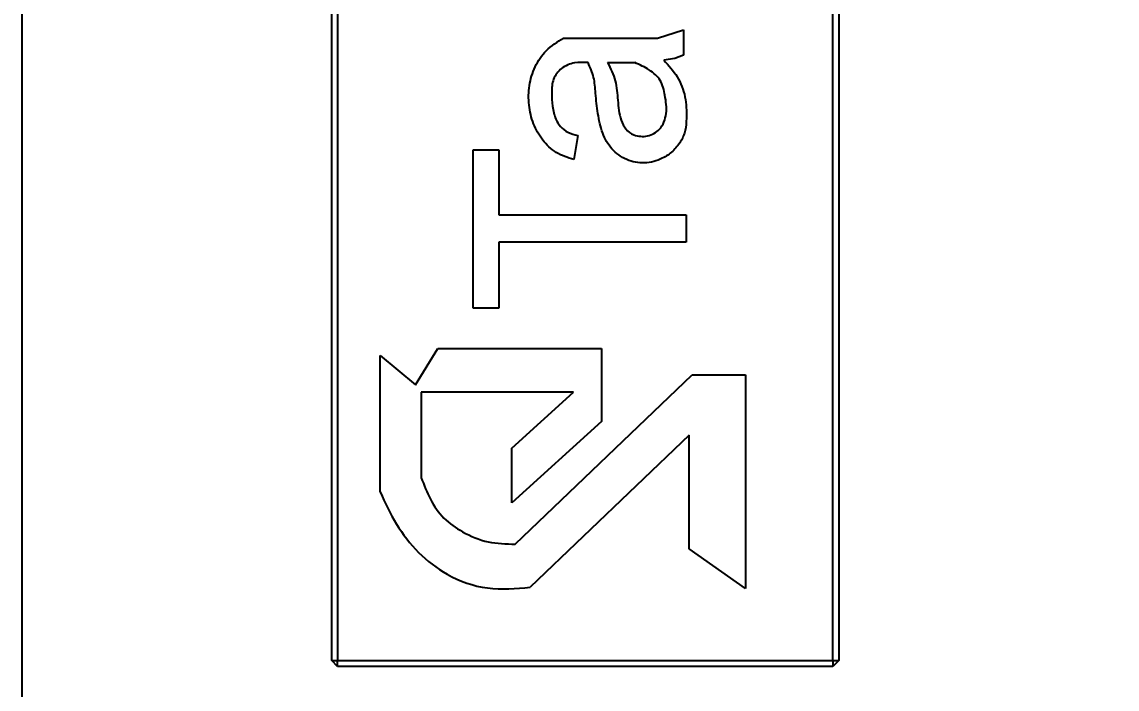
# Model space of a CAD drawing. Extents: x 75 to 2075, y 25 to 1460.
# Drawn here: x 238.6 to 356.7, y 933.9 to 1005.9 of the extents above; entities that cross this region are included whole.
import ezdxf

# ---------------------------------------------------------------- set-up
doc = ezdxf.new("R2010")
doc.units = 0
doc.header["$LTSCALE"] = 5
doc.linetypes.add('SLD-KATı', pattern=[0])
doc.layers.get('0').update_dxf_attribs({"linetype": 'CONTINUOUS'})
doc.styles.add('SLDTEXTSTYLE1', font='GOTHIC.TTF', dxfattribs={"width": 0.913})
doc.dimstyles.new('SLDDIMSTYLE1', dxfattribs={"dimtxt": 17.5, "dimasz": 16.51, "dimexe": 0, "dimexo": 0.0625, "dimgap": 4.375, "dimtad": 1, "dimlfac": 0.8, "dimrnd": 1e-09, "dimzin": 12, "dimtxsty": 'SLDTEXTSTYLE1', "dimsah": 1, "dimcen": 0.09, "dimazin": 3, "dimtfac": 1, "dimtofl": 0, "dimtmove": 0, "dimatfit": 3, "dimtolj": 1, "dimtzin": 12})

# ---------------------------------------------------------------- blocks, each defined once
blk = doc.blocks.new('_D_6')
at = {"color": 7, "linetype": 'SLD-KATı'}
for p, q in [((239.97, 1229.44), (169.88, 1229.44)), ((174.88, 1229.44), (174.88, 543.28)), ((368.63, 543.28), (169.88, 543.28))]:
    blk.add_line(p, q, dxfattribs=at)
for points in [[(174.88, 1229.44), (172.34, 1212.93), (177.42, 1212.93)], [(174.88, 543.28), (177.42, 559.79), (172.34, 559.79)]]:
    blk.add_solid(points, dxfattribs=at)
at = {"color": 7, "linetype": 'SLD-KATı', "insert": (152.52, 866.24), "char_height": 17.5, "attachment_point": 1, "rotation": 90, "style": 'SLDTEXTSTYLE1'}
blk.add_mtext('550', dxfattribs=at)

msp = doc.modelspace()

# ---------------------------------------------------------------- linework, layer by layer
at = {"color": 7, "linetype": 'SLD-KATı'}
for p, q in [((238.627, 1189.442), (238.627, 829.442)), ((272.022, 937), (272.022, 1094.37)), ((272.647, 1094.37), (272.647, 937)), ((326.03, 937), (326.03, 1094.37)), ((326.655, 1094.37), (326.655, 937)), ((307.107, 1004.115), (309.932, 1005.005)), ((309.932, 1005.005), (309.932, 1002.276)), ((296.984, 1004.115), (307.107, 1004.115)), ((309.932, 1002.276), (308.982, 1001.911)), ((301.749, 1001.475), (304.673, 1001.475)), ((308.982, 1001.911), (307.801, 1001.746)), ((298.549, 993.609), (298.104, 991.029)), ((287.266, 992.057), (290.017, 992.057)), ((287.266, 974.994), (287.266, 992.057)), ((290.017, 992.057), (290.017, 985.056)), ((290.017, 985.056), (310.228, 985.056)), ((310.228, 985.056), (310.228, 982.102)), ((290.017, 982.102), (290.017, 974.994)), ((310.228, 982.102), (290.017, 982.102)), ((290.017, 974.994), (287.266, 974.994)), ((281.034, 966.743), (283.459, 970.655)), ((283.459, 970.655), (301.098, 970.655)), ((301.098, 970.655), (301.098, 962.764)), ((277.232, 969.911), (281.034, 966.743)), ((277.232, 955.181), (277.232, 969.911)), ((291.794, 949.561), (310.845, 967.807)), ((310.845, 967.807), (316.601, 967.807)), ((316.601, 967.807), (316.601, 944.784)), ((281.661, 965.935), (281.661, 956.698)), ((298.059, 965.935), (281.661, 965.935)), ((291.408, 959.921), (298.059, 965.935)), ((301.098, 962.764), (291.408, 954.003)), ((310.55, 961.316), (293.412, 944.903)), ((310.55, 949.046), (310.55, 961.316)), ((291.408, 954.003), (291.408, 959.921)), ((316.601, 944.784), (310.55, 949.046)), ((272.022, 937), (272.647, 937)), ((272.647, 936.375), (272.022, 937)), ((272.647, 936.375), (272.647, 937)), ((272.647, 937), (326.03, 937)), ((326.03, 936.375), (272.647, 936.375)), ((326.03, 937), (326.03, 936.375)), ((326.655, 937), (326.03, 936.375)), ((326.03, 937), (326.655, 937))]:
    msp.add_line(p, q, dxfattribs=at)
for points, knots in [([(298.104, 991.029), (297.448, 991.232), (296.152, 991.631), (294.665, 993.079), (293.676, 994.866), (293.193, 996.897), (293.232, 999.013), (293.846, 1001.057), (295.071, 1002.924), (296.333, 1003.709), (296.984, 1004.115)], [0, 0, 0, 0, 0.1217622, 0.2401309, 0.3608834, 0.4847617, 0.6102374, 0.7360949, 0.8638794, 1, 1, 1, 1]), ([(299.635, 1001.475), (299.148, 1001.496), (298.149, 1001.537), (296.729, 1000.961), (295.779, 999.721), (295.7, 998.229), (295.761, 996.782), (296.052, 995.511), (296.644, 994.539), (297.47, 993.876), (298.17, 993.702), (298.549, 993.609)], [0, 0, 0, 0, 0.1224496, 0.2510914, 0.3714853, 0.4949595, 0.6183084, 0.740155, 0.819332, 0.9022986, 1, 1, 1, 1]), ([(307.801, 1001.746), (308.321, 1001.17), (309.361, 1000.019), (310.207, 997.796), (310.283, 995.805), (310.17, 994.156), (309.666, 992.912), (308.792, 991.884), (307.503, 990.981), (305.739, 990.498), (303.746, 990.9), (302.089, 992.07), (301.099, 993.914), (300.677, 995.991), (300.44, 998.007), (300.338, 999.898), (299.868, 1000.953), (299.635, 1001.475)], [0, 0, 0, 0, 0.0828666, 0.1656424, 0.248848, 0.2956169, 0.3421661, 0.3901352, 0.4387239, 0.5096665, 0.5797874, 0.6504602, 0.7202541, 0.7989206, 0.8769962, 0.9390251, 1, 1, 1, 1]), ([(301.749, 1001.475), (302.068, 1000.83), (302.703, 999.547), (302.832, 997.387), (303.01, 995.599), (303.643, 994.27), (304.456, 993.676), (305.295, 993.491), (306.047, 993.53), (306.748, 993.801), (307.652, 994.475), (308.223, 996.029), (307.963, 997.84), (307.577, 999.613), (306.239, 1000.775), (305.211, 1001.235), (304.673, 1001.475)], [0, 0, 0, 0, 0.1047184, 0.2081532, 0.3143026, 0.3673639, 0.419323, 0.4554838, 0.4920581, 0.5284009, 0.5644714, 0.6552048, 0.751855, 0.8339806, 0.9131438, 1, 1, 1, 1]), ([(281.661, 956.698), (281.962, 955.92), (282.564, 954.364), (284.001, 952.26), (286.207, 950.734), (288.829, 949.626), (290.808, 949.583), (291.794, 949.561)], [0, 0, 0, 0, 0.1868446, 0.3736071, 0.5599126, 0.7809259, 1, 1, 1, 1]), ([(277.232, 955.181), (277.774, 954.004), (278.858, 951.649), (281.268, 948.556), (284.537, 945.999), (288.78, 944.503), (291.863, 944.769), (293.412, 944.903)], [0, 0, 0, 0, 0.1861296, 0.3724816, 0.558356, 0.7781487, 1, 1, 1, 1])]:
    msp.add_open_spline(points, degree=3, knots=knots, dxfattribs=at)

# ---------------------------------------------------------------- dimensions: what is measured, and where the dimension line sits
dim = msp.add_linear_dim(base=(174.877, 543.28), p1=(244.966, 1229.442), p2=(373.627, 543.28), angle=90, text='550', dimstyle='SLDDIMSTYLE1', dxfattribs=at)
dim.commit()
dim.dimension.update_dxf_attribs({"geometry": '_D_6', "text_midpoint": (174.877, 885.637), "dimtype": 160})

doc.saveas('drawing.dxf')
